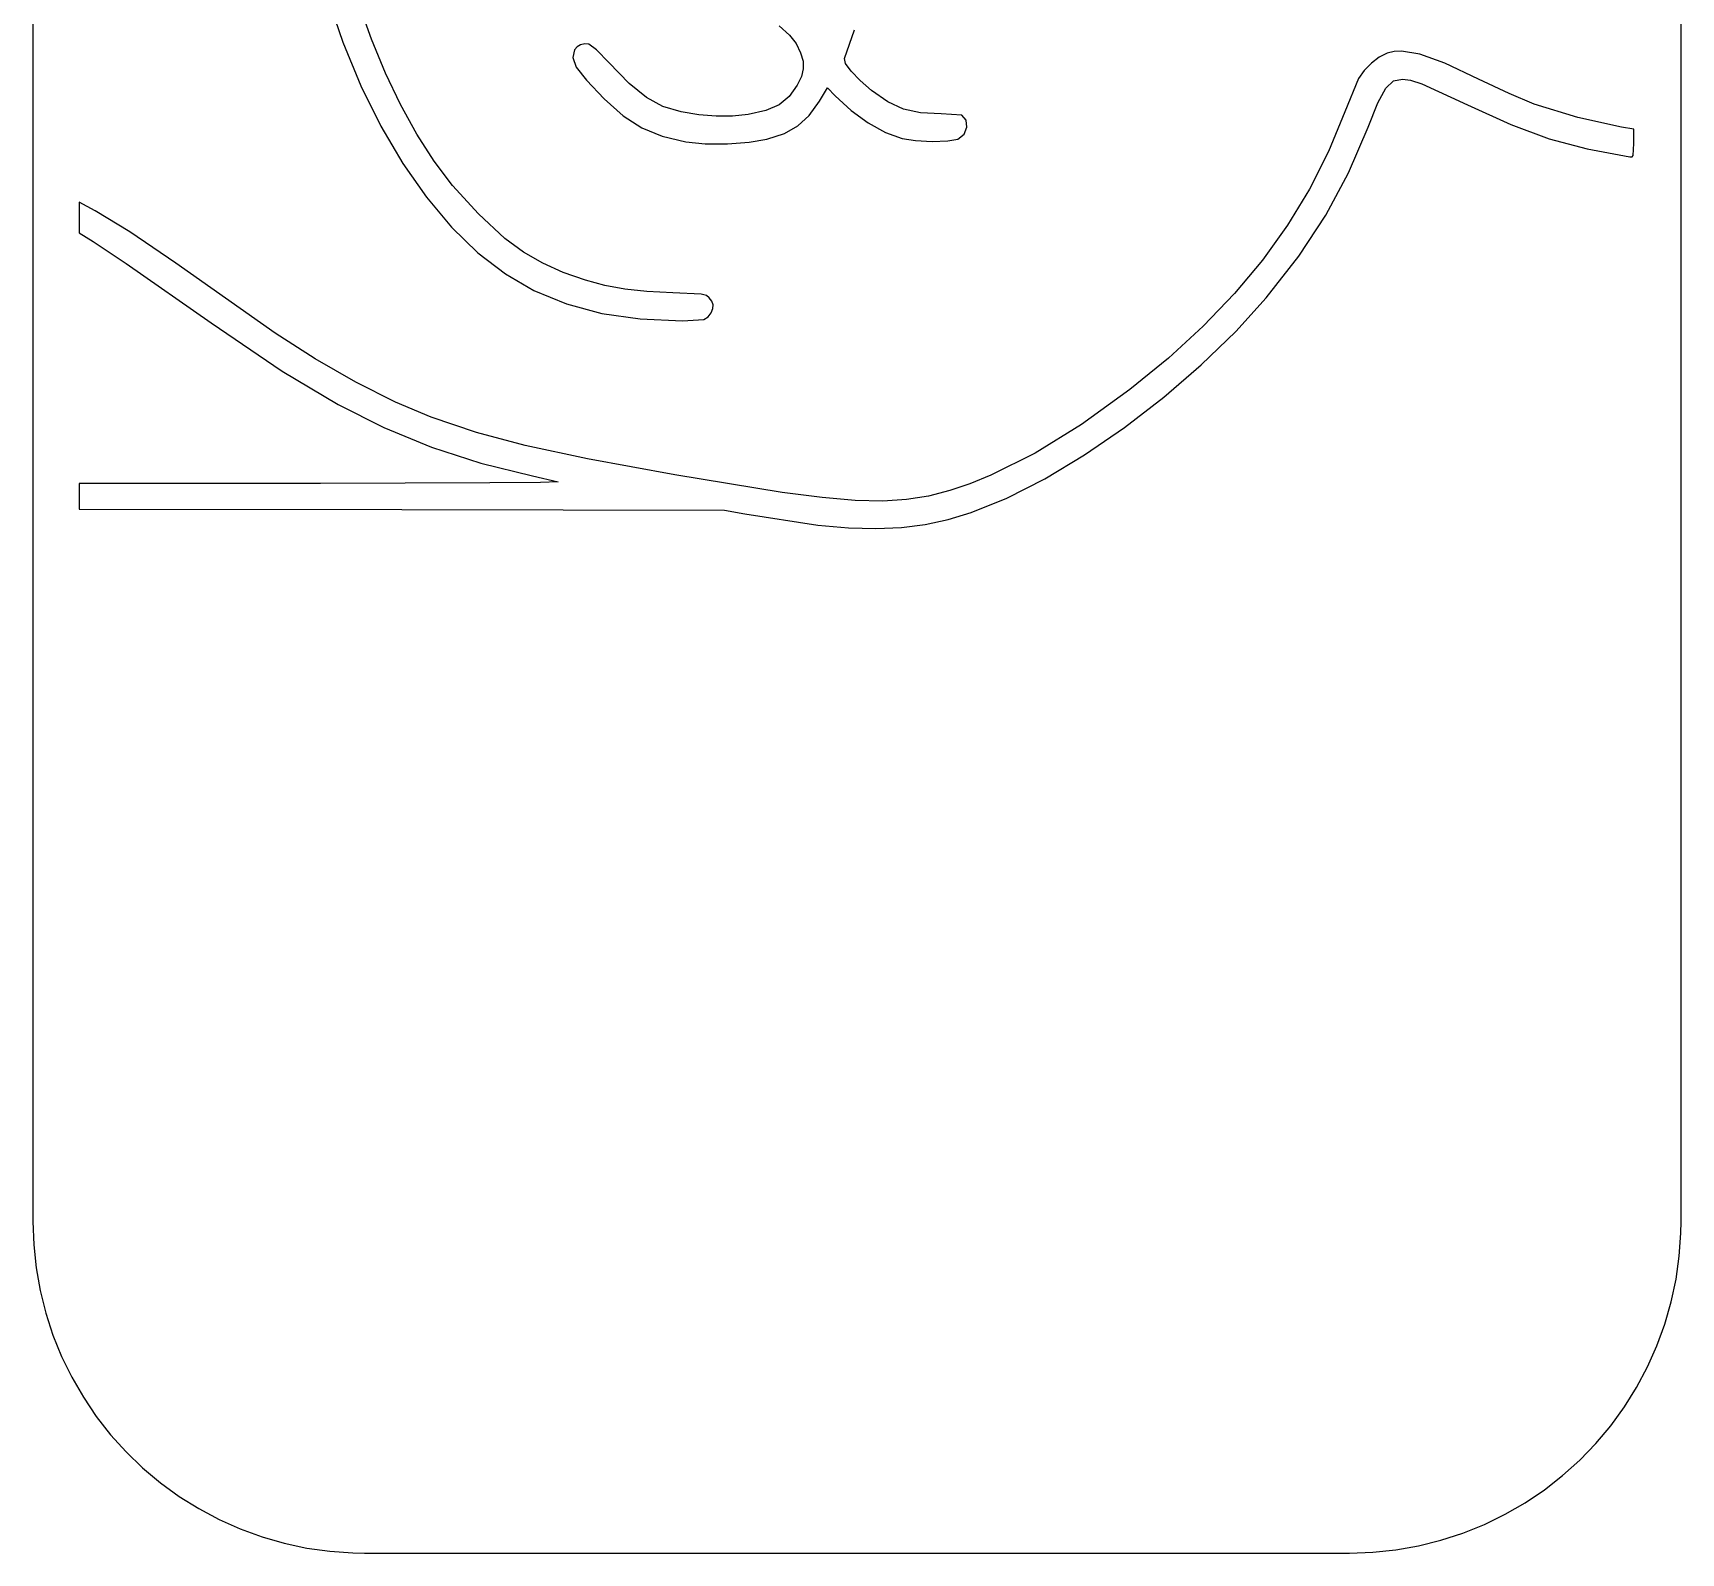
# Model space of a CAD drawing. Extents: x 45 to 235, y 1 to 395.
# Drawn here: x 44.6 to 235.4, y 1 to 177 of the extents above; entities that cross this region are included whole.
import ezdxf

# ---------------------------------------------------------------- set-up
doc = ezdxf.new("R2010")
doc.units = 0

msp = doc.modelspace()

# ---------------------------------------------------------------- linework, layer by layer
at = {"layer": 'Layer 1'}
for p, q in [((44.6336, 356.5), (44.6336, 39.4004)), ((235.443, 39.4004), (235.443, 356.494)), ((79.118729, 180.029547), (80.5274, 175.98449)), ((83.822893, 176.298648), (82.346668, 180.421861)), ((131.029211, 177.845429), (132.238261, 176.782432)), ((80.5274, 175.98449), (82.594164, 170.927123)), ((85.441682, 172.3973), (83.822893, 176.298648)), ((108.038677, 175.663616), (107.621912, 175.424535)), ((108.522422, 175.779901), (108.038677, 175.663616)), ((109.006166, 175.74548), (108.522422, 175.779901)), ((109.881862, 175.078162), (109.006166, 175.74548)), ((132.238261, 176.782432), (133.0045, 175.816186)), ((133.0045, 175.816186), (133.515844, 174.753192)), ((138.596385, 174.058567), (139.75985, 177.405083)), ((107.339106, 175.090565), (107.127623, 174.178276)), ((107.127623, 174.178276), (107.537565, 173.076208)), ((107.621912, 175.424535), (107.339106, 175.090565)), ((111.308286, 173.62197), (109.881862, 175.078162)), ((133.515844, 174.753192), (133.788725, 173.776402)), ((133.788725, 173.776402), (133.823455, 172.89264)), ((138.723215, 173.496061), (138.596385, 174.058567)), ((200.503684, 174.240645), (199.593253, 173.552861)), ((201.429, 174.694), (200.503684, 174.240645)), ((201.42904, 174.694124), (201.429, 174.694)), ((202.212422, 174.892582), (201.42904, 174.694124)), ((203.081851, 174.945918), (202.212422, 174.892582)), ((205.214675, 174.580011), (203.081851, 174.945918)), ((208.099157, 173.521978), (205.214675, 174.580011)), ((87.195362, 168.735962), (85.441682, 172.3973)), ((107.537565, 173.076208), (108.706612, 171.557376)), ((113.665914, 171.193946), (111.308286, 173.62197)), ((133.605151, 172.001434), (133.118926, 171.002312)), ((133.823455, 172.89264), (133.605151, 172.001434)), ((139.357974, 172.609818), (138.723215, 173.496061)), ((140.390891, 171.530077), (139.357974, 172.609818)), ((198.11473, 171.75681), (196.52706, 167.90671)), ((198.772127, 172.701349), (198.11473, 171.75681)), ((199.593253, 173.552861), (198.772127, 172.701349)), ((212.00694, 171.697394), (208.099157, 173.521978)), ((82.594164, 170.927123), (84.908384, 166.224651)), ((108.706612, 171.557376), (110.772446, 169.394795)), ((115.657015, 169.55852), (113.665914, 171.193946)), ((133.118926, 171.002312), (132.176248, 169.668296)), ((135.679046, 169.156644), (136.631649, 170.684774)), ((136.631649, 170.684774), (137.504869, 169.771863)), ((141.712195, 170.387077), (140.390891, 171.530077)), ((143.618645, 169.04717), (141.712195, 170.387077)), ((200.356775, 168.951208), (201.28023, 170.645551)), ((201.28023, 170.645551), (202.15903, 171.476597)), ((202.15903, 171.476597), (203.17551, 171.697383)), ((203.17551, 171.697383), (204.108267, 171.583889)), ((204.108267, 171.583889), (205.42802, 171.146659)), ((205.42802, 171.146659), (210.71695, 168.720503)), ((215.53703, 170.032821), (212.00694, 171.697394)), ((218.45686, 168.799894), (215.53703, 170.032821)), ((89.076258, 165.332773), (87.195362, 168.735962)), ((110.772446, 169.394795), (112.952085, 167.45579)), ((117.562531, 168.525914), (115.657015, 169.55852)), ((119.663406, 167.90635), (117.562531, 168.525914)), ((129.502012, 168.071941), (127.442996, 167.608662)), ((131.025186, 168.724995), (129.502012, 168.071941)), ((132.176248, 169.668296), (131.025186, 168.724995)), ((134.484569, 167.482763), (135.679046, 169.156644)), ((137.504869, 169.771863), (139.353948, 168.064495)), ((139.353948, 168.064495), (141.342569, 166.621325)), ((145.413461, 168.211472), (143.618645, 169.04717)), ((147.372004, 167.788817), (145.413461, 168.211472)), ((199.20633, 166.140533), (200.356775, 168.951208)), ((210.71695, 168.720503), (215.744163, 166.435432)), ((223.512586, 167.254396), (218.45686, 168.799894)), ((84.908384, 166.224651), (87.445871, 161.908239)), ((112.952085, 167.45579), (115.111255, 166.058204)), ((115.111255, 166.058204), (117.467643, 165.088544)), ((121.73296, 167.564009), (119.663406, 167.90635)), ((123.731813, 167.40028), (121.73296, 167.564009)), ((125.641361, 167.415165), (123.731813, 167.40028)), ((127.442996, 167.608662), (125.641361, 167.415165)), ((131.626755, 165.400183), (133.193342, 166.274023)), ((133.193342, 166.274023), (134.484569, 167.482763)), ((141.342569, 166.621325), (143.357237, 165.513054)), ((149.769635, 167.688037), (147.372004, 167.788817)), ((152.170985, 167.52927), (149.769635, 167.688037)), ((152.694111, 166.927383), (152.170985, 167.52927)), ((152.430531, 165.299399), (152.768842, 166.10781)), ((152.768842, 166.10781), (152.694111, 166.927383)), ((196.52706, 167.90671), (194.619256, 163.319711)), ((196.95132, 160.852491), (199.20633, 166.140533)), ((215.744163, 166.435432), (220.183443, 164.788534)), ((228.53856, 166.140544), (223.512586, 167.254396)), ((229.96746, 165.902393), (228.53856, 166.140544)), ((91.076697, 162.205878), (89.076258, 165.332773)), ((117.467643, 165.088544), (120.238936, 164.433315)), ((120.238936, 164.433315), (122.456095, 164.21191)), ((122.456095, 164.21191), (125.041643, 164.195165)), ((125.041643, 164.195165), (127.567653, 164.371918)), ((127.567653, 164.371918), (129.606196, 164.731004)), ((129.606196, 164.731004), (131.626755, 165.400183)), ((143.357237, 165.513054), (145.284459, 164.810383)), ((145.284459, 164.810383), (146.824999, 164.577504)), ((146.824999, 164.577504), (148.752533, 164.480445)), ((148.752533, 164.480445), (150.553547, 164.528509)), ((150.553547, 164.528509), (151.714529, 164.731)), ((151.714529, 164.731), (152.430531, 165.299399)), ((220.183443, 164.788534), (224.59295, 163.599332)), ((229.905441, 162.853563), (229.96746, 164.255183)), ((229.96746, 164.255183), (229.96746, 165.902393)), ((93.189005, 159.373418), (91.076697, 162.205878)), ((194.619256, 163.319711), (192.409343, 158.947833)), ((224.59295, 163.599332), (229.53085, 162.687353)), ((229.53085, 162.687353), (229.774893, 162.683942)), ((229.774893, 162.683942), (229.905441, 162.853563)), ((87.445871, 161.908239), (90.182436, 158.009052)), ((194.324209, 155.942173), (196.95132, 160.852491)), ((96.213022, 156.103803), (93.189005, 159.373418)), ((192.409343, 158.947833), (189.87616, 154.764335)), ((51.83054, 156.45566), (49.96503, 157.447955)), ((49.96503, 157.447955), (49.96503, 155.661825)), ((90.182436, 158.009052), (93.09389, 154.558259)), ((49.96503, 155.661825), (49.96503, 153.895535)), ((55.841895, 154.012135), (51.83054, 156.45566)), ((93.09389, 154.558259), (96.156045, 151.587023)), ((99.281695, 153.221188), (96.213022, 156.103803)), ((189.87616, 154.764335), (186.998542, 150.742473)), ((191.191033, 151.184434), (194.324209, 155.942173)), ((49.96503, 153.895535), (51.61224, 152.90324)), ((51.61224, 152.90324), (55.44002, 150.355521)), ((61.17796, 150.36297), (55.841895, 154.012135)), ((101.439319, 151.658327), (99.281695, 153.221188)), ((96.156045, 151.587023), (99.344711, 149.126511)), ((103.652757, 150.363382), (101.439319, 151.658327)), ((186.998542, 150.742473), (183.755327, 146.855502)), ((187.41783, 146.354133), (191.191033, 151.184434)), ((55.44002, 150.355521), (65.26624, 143.47644)), ((72.68856, 142.28569), (61.17796, 150.36297)), ((99.344711, 149.126511), (102.6357, 147.20789)), ((106.007597, 149.291702), (103.652757, 150.363382)), ((108.589425, 148.398638), (106.007597, 149.291702)), ((102.6357, 147.20789), (106.395571, 145.657428)), ((110.860225, 147.787136), (108.589425, 148.398638)), ((113.166379, 147.36169), (110.860225, 147.787136)), ((115.714406, 147.09253), (113.166379, 147.36169)), ((118.710825, 146.949888), (115.714406, 147.09253)), ((122.007728, 146.78864), (118.710825, 146.949888)), ((106.395571, 145.657428), (110.477319, 144.568384)), ((122.598454, 146.634524), (122.007728, 146.78864)), ((122.938005, 146.374357), (122.598454, 146.634524)), ((123.231662, 145.987366), (122.938005, 146.374357)), ((123.15631, 144.647767), (123.342675, 145.124069)), ((123.367173, 145.570603), (123.231662, 145.987366)), ((123.342675, 145.124069), (123.367173, 145.570603)), ((183.755327, 146.855502), (180.12535, 143.07668)), ((183.894915, 142.451351), (187.41783, 146.354133)), ((65.26624, 143.47644), (73.502288, 137.874933)), ((110.477319, 144.568384), (114.934882, 143.925873)), ((114.934882, 143.925873), (119.8222, 143.71501)), ((119.8222, 143.71501), (122.293015, 143.876258)), ((122.293015, 143.876258), (122.813969, 144.15317)), ((122.813969, 144.15317), (123.15631, 144.647767)), ((77.299338, 139.306322), (72.68856, 142.28569)), ((180.12535, 143.07668), (176.087449, 139.379264)), ((179.901511, 138.589732), (183.894915, 142.451351)), ((82.023601, 136.594876), (77.299338, 139.306322)), ((176.087449, 139.379264), (171.62046, 135.73651)), ((73.502288, 137.874933), (79.95224, 134.02979)), ((175.566229, 134.862534), (179.901511, 138.589732)), ((86.595294, 134.292752), (82.023601, 136.594876)), ((171.62046, 135.73651), (166.031358, 131.705314)), ((79.95224, 134.02979), (85.249239, 131.338501)), ((90.74836, 132.54135), (86.595294, 134.292752)), ((171.01768, 131.363021), (175.566229, 134.862534)), ((95.983343, 130.762664), (90.74836, 132.54135)), ((166.031358, 131.705314), (160.650639, 128.388573)), ((85.249239, 131.338501), (90.758348, 129.065836)), ((101.609048, 129.251895), (95.983343, 130.762664)), ((166.384475, 128.184453), (171.01768, 131.363021)), ((90.758348, 129.065836), (96.490727, 127.206214)), ((108.849708, 127.718798), (101.609048, 129.251895)), ((160.650639, 128.388573), (155.54528, 125.823499)), ((161.795224, 125.420092), (166.384475, 128.184453)), ((96.490727, 127.206214), (102.45754, 125.75405)), ((118.92956, 125.87313), (108.849708, 127.718798)), ((77.90812, 124.880831), (49.96512, 124.860985)), ((49.96512, 124.860985), (49.96512, 123.372545)), ((97.513434, 124.932926), (77.90812, 124.880831)), ((103.385646, 124.989673), (97.513434, 124.932926)), ((102.45754, 125.75405), (105.43442, 125.059444)), ((105.43442, 125.059444), (103.385646, 124.989673)), ((131.380416, 123.826834), (118.92956, 125.87313)), ((150.78226, 124.04731), (148.311447, 123.411892)), ((153.116792, 124.834468), (150.78226, 124.04731)), ((155.54528, 125.823499), (153.116792, 124.834468)), ((157.378539, 123.163198), (161.795224, 125.420092)), ((49.96512, 123.372545), (49.96512, 121.884105)), ((136.009478, 123.228473), (131.380416, 123.826834)), ((139.827334, 122.898729), (136.009478, 123.228473)), ((143.023762, 122.826671), (139.827334, 122.898729)), ((145.78854, 123.001369), (143.023762, 122.826671)), ((148.311447, 123.411892), (145.78854, 123.001369)), ((153.26303, 121.507033), (157.378539, 123.163198)), ((49.96512, 121.884105), (87.33492, 121.844413)), ((87.33492, 121.844413), (124.68492, 121.784876)), ((124.68492, 121.784876), (127.06643, 121.348266)), ((127.06643, 121.348266), (135.496608, 120.061385)), ((147.936277, 120.137047), (150.605469, 120.710639)), ((150.605469, 120.710639), (153.26303, 121.507033)), ((135.496608, 120.061385), (139.035618, 119.748425)), ((139.035618, 119.748425), (142.23368, 119.656405)), ((142.23368, 119.656405), (145.173123, 119.785791)), ((145.173123, 119.785791), (147.936277, 120.137047)), ((44.6336, 39.4004), (44.7274, 36.7234)), ((235.42, 38.0634), (235.443, 39.4003)), ((44.7274, 36.7234), (45.0077, 34.0595)), ((235.233, 35.3914), (235.42, 38.0634)), ((234.86, 32.7389), (235.233, 35.3914)), ((45.0077, 34.0595), (45.4731, 31.4217)), ((234.303, 30.1189), (234.86, 32.7389)), ((45.4731, 31.4217), (46.1215, 28.8228)), ((46.1215, 28.8228), (46.9495, 26.2754)), ((233.564, 27.5441), (234.303, 30.1189)), ((232.648, 25.0271), (233.564, 27.5441)), ((46.9495, 26.2754), (47.9532, 23.792)), ((231.558, 22.5802), (232.648, 25.0271)), ((47.9532, 23.792), (49.1277, 21.3846)), ((49.1277, 21.3846), (50.4673, 19.0651)), ((230.301, 20.2152), (231.558, 22.5802)), ((228.881, 17.9437), (230.301, 20.2152)), ((50.4673, 19.0651), (51.9654, 16.8446)), ((227.307, 15.7768), (228.881, 17.9437)), ((51.9654, 16.8446), (53.6147, 14.734)), ((225.585, 13.725), (227.307, 15.7768)), ((53.6147, 14.734), (55.4073, 12.7437)), ((223.724, 11.7983), (225.585, 13.725)), ((55.4073, 12.7437), (57.3343, 10.8832)), ((221.733, 10.006), (223.724, 11.7983)), ((57.3343, 10.8832), (59.3864, 9.16168)), ((219.623, 8.35707), (221.733, 10.006)), ((59.3864, 9.16168), (61.5536, 7.58751)), ((217.402, 6.85935), (219.623, 8.35707)), ((61.5536, 7.58751), (63.8253, 6.16835)), ((63.8253, 6.16835), (66.1905, 4.91111)), ((215.082, 5.52019), (217.402, 6.85935)), ((66.1905, 4.91111), (68.6377, 3.82192)), ((68.6377, 3.82192), (71.1548, 2.90609)), ((210.191, 3.34285), (212.674, 4.34612)), ((212.674, 4.34612), (215.082, 5.52019)), ((71.1548, 2.90609), (73.7297, 2.16807)), ((73.7297, 2.16807), (76.3498, 1.61148)), ((205.044, 1.8674), (207.643, 2.51526)), ((207.643, 2.51526), (210.191, 3.34285)), ((76.3498, 1.61148), (79.0024, 1.239)), ((79.0024, 1.239), (81.6745, 1.05247)), ((81.6745, 1.05247), (83.0047, 1.02925)), ((83.0047, 1.02925), (197.065, 1.02925)), ((197.065, 1.02925), (199.742, 1.12258)), ((199.742, 1.12258), (202.406, 1.40242)), ((202.406, 1.40242), (205.044, 1.8674))]:
    msp.add_line(p, q, dxfattribs=at)

doc.saveas('drawing.dxf')
